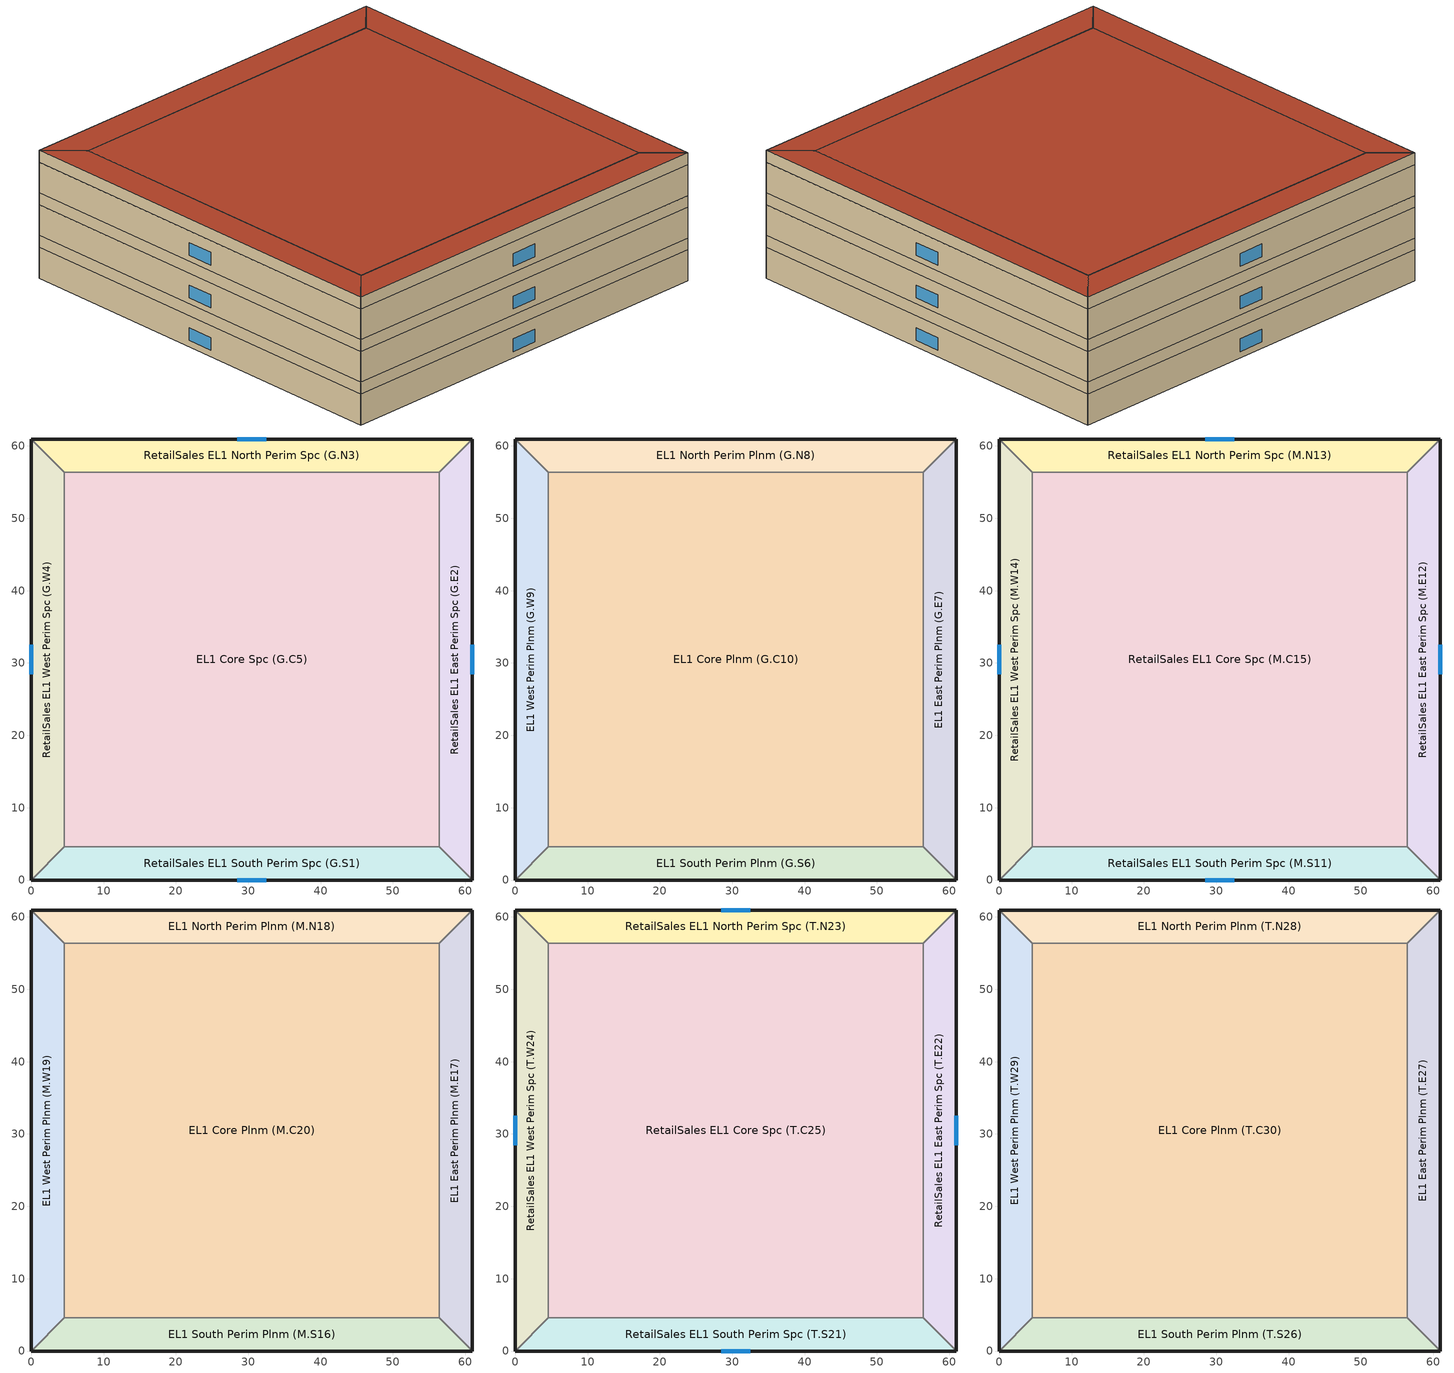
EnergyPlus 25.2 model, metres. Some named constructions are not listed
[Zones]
EL1 Core Spc (G.C5)
 floor ground (EL1 Flr (G.C5.U5) SlabOnOrBelowGradeF073): 56.39,56.39 56.39,4.57 4.57,4.57 4.57,56.39 z0
 wall to RetailSales EL1 West Perim Spc (G.W4) (Interior Wall): 4.57,56.39 4.57,4.57 z0:4.57
 wall to RetailSales EL1 South Perim Spc (G.S1) (Interior Wall): 4.57,4.57 56.39,4.57 z0:4.57
 wall to RetailSales EL1 North Perim Spc (G.N3) (Interior Wall): 56.39,56.39 4.57,56.39 z0:4.57
 wall to RetailSales EL1 East Perim Spc (G.E2) (Interior Wall): 56.39,4.57 56.39,56.39 z0:4.57
RetailSales EL1 East Perim Spc (G.E2)
 floor ground (EL1 Flr (G.E2.U2) SlabOnOrBelowGradeF073): 60.96,60.96 60.96,0 56.39,4.57 56.39,56.39 z0
 wall outside (Exterior Wall): 60.96,0 60.96,60.96 z0:4.57
 wall to RetailSales EL1 South Perim Spc (G.S1) (Interior Wall): 56.39,4.57 60.96,0 z0:4.57
 wall to RetailSales EL1 North Perim Spc (G.N3) (Interior Wall): 60.96,60.96 56.39,56.39 z0:4.57
 window (Exterior Window): 60.96,28.44 60.96,32.52 z0.91:2.81
RetailSales EL1 North Perim Spc (G.N3)
 floor ground (EL1 Flr (G.N3.U3) SlabOnOrBelowGradeF073): 60.96,60.96 56.39,56.39 4.57,56.39 0,60.96 z0
 wall outside (Exterior Wall): 60.96,60.96 0,60.96 z0:4.57
 wall to RetailSales EL1 West Perim Spc (G.W4) (Interior Wall): 0,60.96 4.57,56.39 z0:4.57
 window (Exterior Window): 32.52,60.96 28.44,60.96 z0.91:2.81
RetailSales EL1 South Perim Spc (G.S1)
 floor ground (EL1 Flr (G.S1.U1) SlabOnOrBelowGradeF073): 56.39,4.57 60.96,0 0,0 4.57,4.57 z0
 wall outside (Exterior Wall): 0,0 60.96,0 z0:4.57
 wall to RetailSales EL1 West Perim Spc (G.W4) (Interior Wall): 4.57,4.57 0,0 z0:4.57
 window (Exterior Window): 28.44,0 32.52,0 z0.91:2.81
RetailSales EL1 West Perim Spc (G.W4)
 floor ground (EL1 Flr (G.W4.U4) SlabOnOrBelowGradeF073): 0,60.96 4.57,56.39 4.57,4.57 0,0 z0
 wall outside (Exterior Wall): 0,60.96 0,0 z0:4.57
 window (Exterior Window): 0,32.52 0,28.44 z0.91:2.81
EL1 Core Plnm (G.C10)
 floor to EL1 Core Spc (G.C5) (Interior Floor): 56.39,56.39 56.39,4.57 4.57,4.57 4.57,56.39 z4.57
 wall to EL1 West Perim Plnm (G.W9) (Interior Wall): 4.57,56.39 4.57,4.57 z4.57:6.34
 wall to EL1 South Perim Plnm (G.S6) (Interior Wall): 4.57,4.57 56.39,4.57 z4.57:6.34
 wall to EL1 North Perim Plnm (G.N8) (Interior Wall): 56.39,56.39 4.57,56.39 z4.57:6.34
 wall to EL1 East Perim Plnm (G.E7) (Interior Wall): 56.39,4.57 56.39,56.39 z4.57:6.34
EL1 East Perim Plnm (G.E7)
 floor to RetailSales EL1 East Perim Spc (G.E2) (Interior Floor): 60.96,60.96 60.96,0 56.39,4.57 56.39,56.39 z4.57
 wall outside (Exterior Wall): 60.96,0 60.96,60.96 z4.57:6.34
 wall to EL1 South Perim Plnm (G.S6) (Interior Wall): 56.39,4.57 60.96,0 z4.57:6.34
 wall to EL1 North Perim Plnm (G.N8) (Interior Wall): 60.96,60.96 56.39,56.39 z4.57:6.34
EL1 North Perim Plnm (G.N8)
 floor to RetailSales EL1 North Perim Spc (G.N3) (Interior Floor): 60.96,60.96 56.39,56.39 4.57,56.39 0,60.96 z4.57
 wall outside (Exterior Wall): 60.96,60.96 0,60.96 z4.57:6.34
 wall to EL1 West Perim Plnm (G.W9) (Interior Wall): 0,60.96 4.57,56.39 z4.57:6.34
EL1 South Perim Plnm (G.S6)
 floor to RetailSales EL1 South Perim Spc (G.S1) (Interior Floor): 56.39,4.57 60.96,0 0,0 4.57,4.57 z4.57
 wall outside (Exterior Wall): 0,0 60.96,0 z4.57:6.34
 wall to EL1 West Perim Plnm (G.W9) (Interior Wall): 4.57,4.57 0,0 z4.57:6.34
EL1 West Perim Plnm (G.W9)
 floor to RetailSales EL1 West Perim Spc (G.W4) (Interior Floor): 0,60.96 4.57,56.39 4.57,4.57 0,0 z4.57
 wall outside (Exterior Wall): 0,60.96 0,0 z4.57:6.34
RetailSales EL1 Core Spc (M.C15)
 floor to EL1 Core Plnm (G.C10) (Interior Floor): 56.39,56.39 56.39,4.57 4.57,4.57 4.57,56.39 z6.34
 wall to RetailSales EL1 West Perim Spc (M.W14) (Interior Wall): 4.57,56.39 4.57,4.57 z6.34:10.91
 wall to RetailSales EL1 South Perim Spc (M.S11) (Interior Wall): 4.57,4.57 56.39,4.57 z6.34:10.91
 wall to RetailSales EL1 North Perim Spc (M.N13) (Interior Wall): 56.39,56.39 4.57,56.39 z6.34:10.91
 wall to RetailSales EL1 East Perim Spc (M.E12) (Interior Wall): 56.39,4.57 56.39,56.39 z6.34:10.91
RetailSales EL1 East Perim Spc (M.E12)
 floor to EL1 East Perim Plnm (G.E7) (Interior Floor): 60.96,60.96 60.96,0 56.39,4.57 56.39,56.39 z6.34
 wall outside (Exterior Wall): 60.96,0 60.96,60.96 z6.34:10.91
 wall to RetailSales EL1 South Perim Spc (M.S11) (Interior Wall): 56.39,4.57 60.96,0 z6.34:10.91
 wall to RetailSales EL1 North Perim Spc (M.N13) (Interior Wall): 60.96,60.96 56.39,56.39 z6.34:10.91
 window (Exterior Window): 60.96,28.44 60.96,32.52 z7.25:9.15
RetailSales EL1 North Perim Spc (M.N13)
 floor to EL1 North Perim Plnm (G.N8) (Interior Floor): 60.96,60.96 56.39,56.39 4.57,56.39 0,60.96 z6.34
 wall outside (Exterior Wall): 60.96,60.96 0,60.96 z6.34:10.91
 wall to RetailSales EL1 West Perim Spc (M.W14) (Interior Wall): 0,60.96 4.57,56.39 z6.34:10.91
 window (Exterior Window): 32.52,60.96 28.44,60.96 z7.25:9.15
RetailSales EL1 South Perim Spc (M.S11)
 floor to EL1 South Perim Plnm (G.S6) (Interior Floor): 56.39,4.57 60.96,0 0,0 4.57,4.57 z6.34
 wall outside (Exterior Wall): 0,0 60.96,0 z6.34:10.91
 wall to RetailSales EL1 West Perim Spc (M.W14) (Interior Wall): 4.57,4.57 0,0 z6.34:10.91
 window (Exterior Window): 28.44,0 32.52,0 z7.25:9.15
RetailSales EL1 West Perim Spc (M.W14)
 floor to EL1 West Perim Plnm (G.W9) (Interior Floor): 0,60.96 4.57,56.39 4.57,4.57 0,0 z6.34
 wall outside (Exterior Wall): 0,60.96 0,0 z6.34:10.91
 window (Exterior Window): 0,32.52 0,28.44 z7.25:9.15
EL1 Core Plnm (M.C20)
 floor to RetailSales EL1 Core Spc (M.C15) (Interior Floor): 56.39,56.39 56.39,4.57 4.57,4.57 4.57,56.39 z10.91
 wall to EL1 West Perim Plnm (M.W19) (Interior Wall): 4.57,56.39 4.57,4.57 z10.91:12.68
 wall to EL1 South Perim Plnm (M.S16) (Interior Wall): 4.57,4.57 56.39,4.57 z10.91:12.68
 wall to EL1 North Perim Plnm (M.N18) (Interior Wall): 56.39,56.39 4.57,56.39 z10.91:12.68
 wall to EL1 East Perim Plnm (M.E17) (Interior Wall): 56.39,4.57 56.39,56.39 z10.91:12.68
EL1 East Perim Plnm (M.E17)
 floor to RetailSales EL1 East Perim Spc (M.E12) (Interior Floor): 60.96,60.96 60.96,0 56.39,4.57 56.39,56.39 z10.91
 wall outside (Exterior Wall): 60.96,0 60.96,60.96 z10.91:12.68
 wall to EL1 South Perim Plnm (M.S16) (Interior Wall): 56.39,4.57 60.96,0 z10.91:12.68
 wall to EL1 North Perim Plnm (M.N18) (Interior Wall): 60.96,60.96 56.39,56.39 z10.91:12.68
EL1 North Perim Plnm (M.N18)
 floor to RetailSales EL1 North Perim Spc (M.N13) (Interior Floor): 60.96,60.96 56.39,56.39 4.57,56.39 0,60.96 z10.91
 wall outside (Exterior Wall): 60.96,60.96 0,60.96 z10.91:12.68
 wall to EL1 West Perim Plnm (M.W19) (Interior Wall): 0,60.96 4.57,56.39 z10.91:12.68
EL1 South Perim Plnm (M.S16)
 floor to RetailSales EL1 South Perim Spc (M.S11) (Interior Floor): 56.39,4.57 60.96,0 0,0 4.57,4.57 z10.91
 wall outside (Exterior Wall): 0,0 60.96,0 z10.91:12.68
 wall to EL1 West Perim Plnm (M.W19) (Interior Wall): 4.57,4.57 0,0 z10.91:12.68
EL1 West Perim Plnm (M.W19)
 floor to RetailSales EL1 West Perim Spc (M.W14) (Interior Floor): 0,60.96 4.57,56.39 4.57,4.57 0,0 z10.91
 wall outside (Exterior Wall): 0,60.96 0,0 z10.91:12.68
RetailSales EL1 Core Spc (T.C25)
 floor to EL1 Core Plnm (M.C20) (Interior Floor): 56.39,56.39 56.39,4.57 4.57,4.57 4.57,56.39 z12.68
 wall to RetailSales EL1 West Perim Spc (T.W24) (Interior Wall): 4.57,56.39 4.57,4.57 z12.68:17.25
 wall to RetailSales EL1 South Perim Spc (T.S21) (Interior Wall): 4.57,4.57 56.39,4.57 z12.68:17.25
 wall to RetailSales EL1 North Perim Spc (T.N23) (Interior Wall): 56.39,56.39 4.57,56.39 z12.68:17.25
 wall to RetailSales EL1 East Perim Spc (T.E22) (Interior Wall): 56.39,4.57 56.39,56.39 z12.68:17.25
RetailSales EL1 East Perim Spc (T.E22)
 floor to EL1 East Perim Plnm (M.E17) (Interior Floor): 60.96,60.96 60.96,0 56.39,4.57 56.39,56.39 z12.68
 wall outside (Exterior Wall): 60.96,0 60.96,60.96 z12.68:17.25
 wall to RetailSales EL1 South Perim Spc (T.S21) (Interior Wall): 56.39,4.57 60.96,0 z12.68:17.25
 wall to RetailSales EL1 North Perim Spc (T.N23) (Interior Wall): 60.96,60.96 56.39,56.39 z12.68:17.25
 window (Exterior Window): 60.96,28.44 60.96,32.52 z13.59:15.49
RetailSales EL1 North Perim Spc (T.N23)
 floor to EL1 North Perim Plnm (M.N18) (Interior Floor): 60.96,60.96 56.39,56.39 4.57,56.39 0,60.96 z12.68
 wall outside (Exterior Wall): 60.96,60.96 0,60.96 z12.68:17.25
 wall to RetailSales EL1 West Perim Spc (T.W24) (Interior Wall): 0,60.96 4.57,56.39 z12.68:17.25
 window (Exterior Window): 32.52,60.96 28.44,60.96 z13.59:15.49
RetailSales EL1 South Perim Spc (T.S21)
 floor to EL1 South Perim Plnm (M.S16) (Interior Floor): 56.39,4.57 60.96,0 0,0 4.57,4.57 z12.68
 wall outside (Exterior Wall): 0,0 60.96,0 z12.68:17.25
 wall to RetailSales EL1 West Perim Spc (T.W24) (Interior Wall): 4.57,4.57 0,0 z12.68:17.25
 window (Exterior Window): 28.44,0 32.52,0 z13.59:15.49
RetailSales EL1 West Perim Spc (T.W24)
 floor to EL1 West Perim Plnm (M.W19) (Interior Floor): 0,60.96 4.57,56.39 4.57,4.57 0,0 z12.68
 wall outside (Exterior Wall): 0,60.96 0,0 z12.68:17.25
 window (Exterior Window): 0,32.52 0,28.44 z13.59:15.49
EL1 Core Plnm (T.C30)
 floor to RetailSales EL1 Core Spc (T.C25) (Interior Floor): 56.39,56.39 56.39,4.57 4.57,4.57 4.57,56.39 z17.25
 wall to EL1 West Perim Plnm (T.W29) (Interior Wall): 4.57,56.39 4.57,4.57 z17.25:19.02
 wall to EL1 South Perim Plnm (T.S26) (Interior Wall): 4.57,4.57 56.39,4.57 z17.25:19.02
 wall to EL1 North Perim Plnm (T.N28) (Interior Wall): 56.39,56.39 4.57,56.39 z17.25:19.02
 wall to EL1 East Perim Plnm (T.E27) (Interior Wall): 56.39,4.57 56.39,56.39 z17.25:19.02
 roof outside (Exterior Roof): 56.39,4.57 56.39,56.39 4.57,56.39 4.57,4.57 z19.02
EL1 East Perim Plnm (T.E27)
 floor to RetailSales EL1 East Perim Spc (T.E22) (Interior Floor): 60.96,60.96 60.96,0 56.39,4.57 56.39,56.39 z17.25
 wall outside (Exterior Wall): 60.96,0 60.96,60.96 z17.25:19.02
 wall to EL1 South Perim Plnm (T.S26) (Interior Wall): 56.39,4.57 60.96,0 z17.25:19.02
 wall to EL1 North Perim Plnm (T.N28) (Interior Wall): 60.96,60.96 56.39,56.39 z17.25:19.02
 roof outside (Exterior Roof): 60.96,0 60.96,60.96 56.39,56.39 56.39,4.57 z19.02
EL1 North Perim Plnm (T.N28)
 floor to RetailSales EL1 North Perim Spc (T.N23) (Interior Floor): 60.96,60.96 56.39,56.39 4.57,56.39 0,60.96 z17.25
 wall outside (Exterior Wall): 60.96,60.96 0,60.96 z17.25:19.02
 wall to EL1 West Perim Plnm (T.W29) (Interior Wall): 0,60.96 4.57,56.39 z17.25:19.02
 roof outside (Exterior Roof): 56.39,56.39 60.96,60.96 0,60.96 4.57,56.39 z19.02
EL1 South Perim Plnm (T.S26)
 floor to RetailSales EL1 South Perim Spc (T.S21) (Interior Floor): 56.39,4.57 60.96,0 0,0 4.57,4.57 z17.25
 wall outside (Exterior Wall): 0,0 60.96,0 z17.25:19.02
 wall to EL1 West Perim Plnm (T.W29) (Interior Wall): 4.57,4.57 0,0 z17.25:19.02
 roof outside (Exterior Roof): 60.96,0 56.39,4.57 4.57,4.57 0,0 z19.02
EL1 West Perim Plnm (T.W29)
 floor to RetailSales EL1 West Perim Spc (T.W24) (Interior Floor): 0,60.96 4.57,56.39 4.57,4.57 0,0 z17.25
 wall outside (Exterior Wall): 0,60.96 0,0 z17.25:19.02
 roof outside (Exterior Roof): 0,0 4.57,4.57 4.57,56.39 0,60.96 z19.02
[Construction:FfactorGroundFloor] F-Factor {W/m-K}=1.26344
Name | Area {m2} | PerimeterExposed {m}
EL1 Flr (G.C5.U5) SlabOnOrBelowGradeF073 | 2684.9 | 0
EL1 Flr (G.E2.U2) SlabOnOrBelowGradeF073; EL1 Flr (G.N3.U3) SlabOnOrBelowGradeF073; EL1 Flr (G.S1.U1) SlabOnOrBelowGradeF073; EL1 Flr (G.W4.U4) SlabOnOrBelowGradeF073 | 257.806 | 60.96
[Zone] Multiplier=1
EL1 Core Plnm (G.C10); EL1 Core Plnm (M.C20); EL1 Core Plnm (T.C30); EL1 Core Spc (G.C5); EL1 East Perim Plnm (G.E7); EL1 East Perim Plnm (M.E17); EL1 East Perim Plnm (T.E27); EL1 North Perim Plnm (G.N8); EL1 North Perim Plnm (M.N18); EL1 North Perim Plnm (T.N28); EL1 South Perim Plnm (G.S6); EL1 South Perim Plnm (M.S16); EL1 South Perim Plnm (T.S26); EL1 West Perim Plnm (G.W9); EL1 West Perim Plnm (M.W19); EL1 West Perim Plnm (T.W29); RetailSales EL1 Core Spc (M.C15); RetailSales EL1 Core Spc (T.C25); RetailSales EL1 East Perim Spc (G.E2); RetailSales EL1 East Perim Spc (M.E12); RetailSales EL1 East Perim Spc (T.E22); RetailSales EL1 North Perim Spc (G.N3); RetailSales EL1 North Perim Spc (M.N13); RetailSales EL1 North Perim Spc (T.N23); RetailSales EL1 South Perim Spc (G.S1); RetailSales EL1 South Perim Spc (M.S11); RetailSales EL1 South Perim Spc (T.S21); RetailSales EL1 West Perim Spc (G.W4); RetailSales EL1 West Perim Spc (M.W14); RetailSales EL1 West Perim Spc (T.W24)
